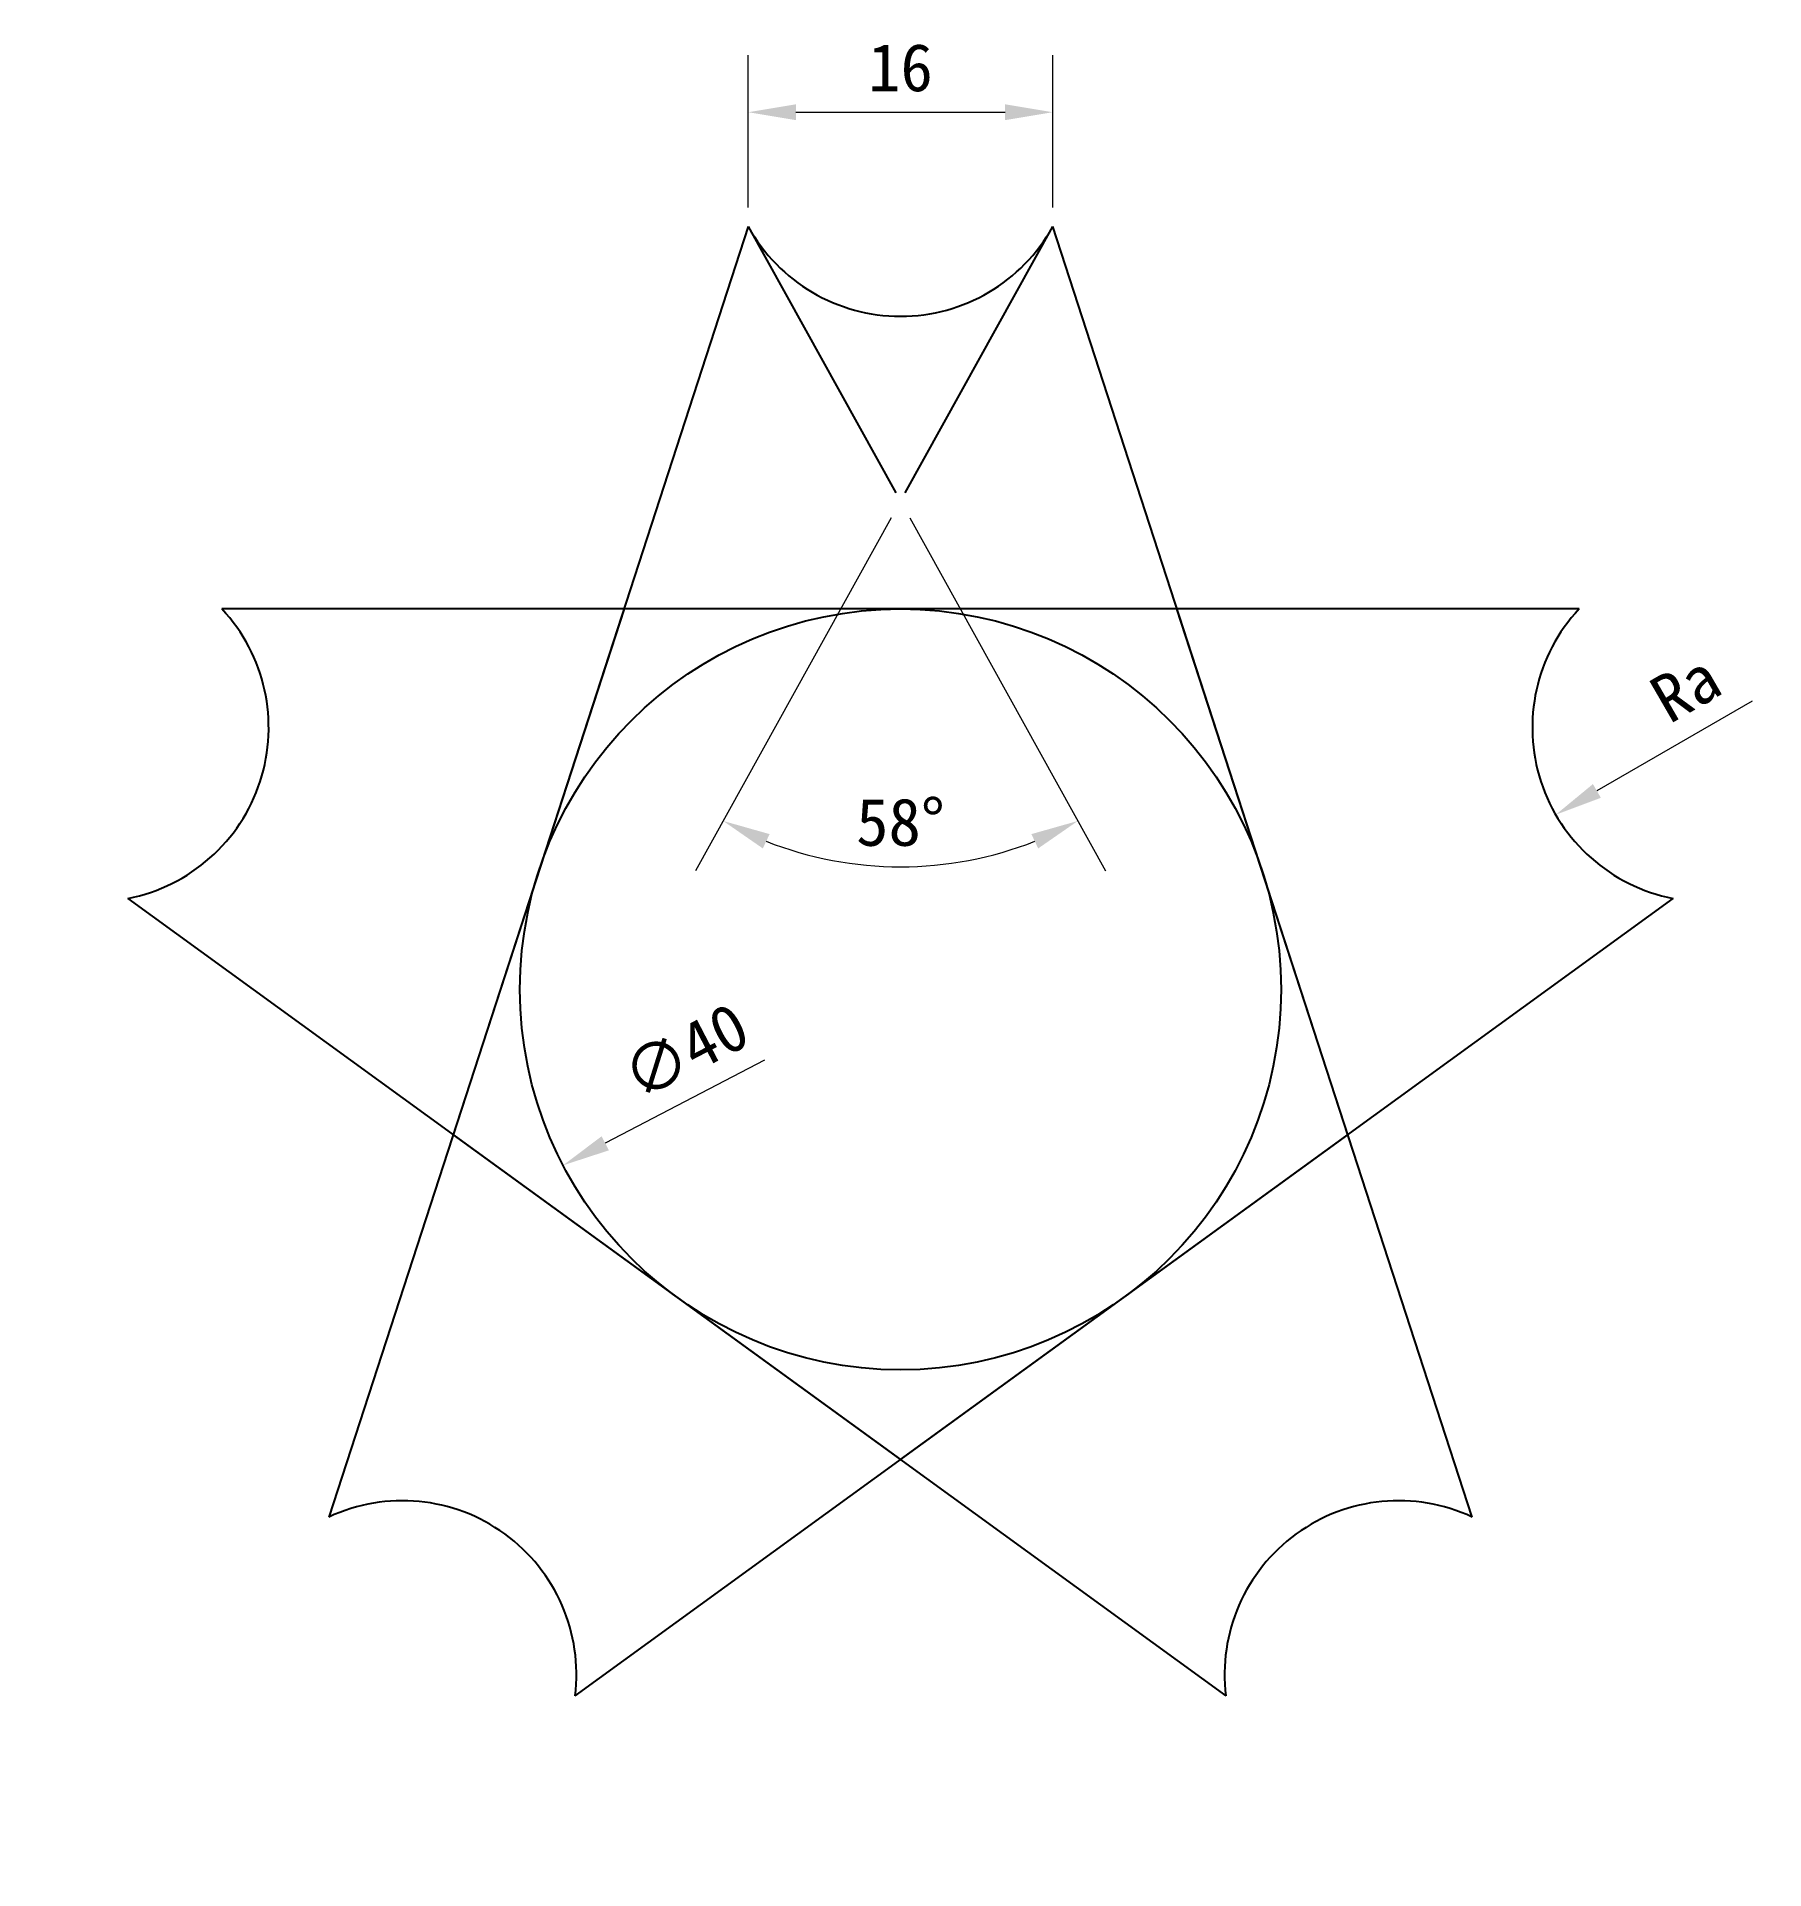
# Model space of a CAD drawing. Header units: centimetres. Extents: x 1358.4 to 1449.2, y 3295.4 to 3391.7.
import ezdxf

# ---------------------------------------------------------------- set-up
doc = ezdxf.new("R2010")
doc.units = ezdxf.units.CM
doc.header["$PDMODE"] = 35
doc.styles.add('文2.5', font='KAIU.TTF', dxfattribs={"height": 2.5})
doc.dimstyles.new('DIM2.5', dxfattribs={"dimtxt": 2.5, "dimasz": 2.5, "dimexe": 3, "dimexo": 1, "dimgap": 1, "dimtad": 1, "dimdec": 1, "dimdsep": 46, "dimtxsty": '文2.5', "dimcen": 0, "dimadec": 0, "dimazin": 0, "dimtfac": 1, "dimtdec": 1, "dimtmove": 0, "dimatfit": 3, "dimfxl": 1, "dimlwd": 15, "dimlwe": 15, "dimarcsym": 0})

# ---------------------------------------------------------------- blocks, each defined once
blk = doc.blocks.new('*U8')
for p, q in [((-8, 23.87), (-23.511, -23.87)), ((23.511, -23.87), (8, 23.87))]:
    blk.add_line(p, q)
blk.add_arc((0, 28.304), 9.147, 209, 331)
blk = doc.blocks.new('*U10')
at = {"color": 0, "linetype": 'ByBlock', "lineweight": -2, "transparency": 16777216}
blk.add_blockref('*U8', (1473.623, 3489.495), dxfattribs=at)
for p, rotation in [((1458.187, 3478.28), 72), ((1489.059, 3478.28), 288), ((1464.083, 3460.134), 144), ((1483.163, 3460.134), 216)]:
    blk.add_blockref('*U8', p, dxfattribs=dict(at, rotation=rotation))
blk = doc.blocks.new('*D11')
at = {"color": 0, "linetype": 'Continuous', "lineweight": 15, "transparency": 16777216}
for p, q in [((1395.844, 3382.713), (1395.844, 3390.728)), ((1411.844, 3382.713), (1411.844, 3390.728)), ((1398.344, 3387.728), (1409.344, 3387.728))]:
    blk.add_line(p, q, dxfattribs=at)
at = {"color": 0, "transparency": 16777216}
for points in [[(1398.344, 3388.144), (1398.344, 3387.311), (1395.844, 3387.728)], [(1409.344, 3388.144), (1409.344, 3387.311), (1411.844, 3387.728)]]:
    blk.add_solid(points, dxfattribs=at)
at = {"layer": 'Defpoints', "color": 0, "transparency": 16777216}
for p in [(1411.844, 3387.728), (1395.844, 3381.713), (1411.844, 3381.713)]:
    blk.add_point(p, dxfattribs=at)
at = {"color": 0, "transparency": 16777216, "insert": (1403.844, 3390.061), "char_height": 2.5, "attachment_point": 5, "style": '文2.5'}
blk.add_mtext('16', dxfattribs=at)
blk = doc.blocks.new('*D12')
at = {"color": 0, "linetype": 'Continuous', "lineweight": 15, "transparency": 16777216}
for p, q in [((1403.36, 3366.406), (1393.07, 3347.844)), ((1404.329, 3366.406), (1414.618, 3347.844))]:
    blk.add_line(p, q, dxfattribs=at)
blk.add_arc((1403.844, 3367.281), 19.223, 248.45663, 291.54337, dxfattribs=at)
at = {"color": 0, "transparency": 16777216}
for points in [[(1396.608, 3349.024), (1396.963, 3349.777), (1394.525, 3350.468)], [(1410.725, 3349.777), (1411.081, 3349.024), (1413.164, 3350.468)]]:
    blk.add_solid(points, dxfattribs=at)
at = {"layer": 'Defpoints', "color": 0, "transparency": 16777216}
for p in [(1395.844, 3381.713), (1411.844, 3381.713), (1403.601, 3367.719), (1404.087, 3367.719), (1400.617, 3348.331)]:
    blk.add_point(p, dxfattribs=at)
at = {"color": 0, "transparency": 16777216, "insert": (1403.844, 3350.391), "char_height": 2.5, "attachment_point": 5, "style": '文2.5'}
blk.add_mtext('58°', dxfattribs=at)
blk = doc.blocks.new('*D13')
at = {"color": 0, "linetype": 'Continuous', "lineweight": 15, "transparency": 16777216}
blk.add_line((1396.698, 3337.887), (1388.327, 3333.522), dxfattribs=at)
at = {"color": 0, "transparency": 16777216}
blk.add_solid([(1388.135, 3333.891), (1388.52, 3333.152), (1386.111, 3332.366)], dxfattribs=at)
at = {"layer": 'Defpoints', "color": 0, "transparency": 16777216}
for p in [(1421.578, 3350.861), (1386.111, 3332.366)]:
    blk.add_point(p, dxfattribs=at)
at = {"color": 0, "transparency": 16777216, "insert": (1392.542, 3338.351), "char_height": 2.5, "attachment_point": 5, "rotation": 27.54038, "style": '文2.5'}
blk.add_mtext('∅40', dxfattribs=at)
blk = doc.blocks.new('*D14')
at = {"color": 0, "linetype": 'Continuous', "lineweight": 15, "transparency": 16777216}
blk.add_line((1448.615, 3356.773), (1440.446, 3352.047), dxfattribs=at)
at = {"color": 0, "transparency": 16777216}
blk.add_solid([(1440.237, 3352.407), (1440.654, 3351.686), (1438.282, 3350.795)], dxfattribs=at)
at = {"layer": 'Defpoints', "color": 0, "transparency": 16777216}
for p in [(1446.199, 3355.375), (1438.282, 3350.795)]:
    blk.add_point(p, dxfattribs=at)
at = {"color": 0, "transparency": 16777216, "insert": (1445.113, 3357.45), "char_height": 2.5, "attachment_point": 5, "rotation": 30.05137, "style": '文2.5'}
blk.add_mtext('Ra', dxfattribs=at)

msp = doc.modelspace()

# ---------------------------------------------------------------- linework, layer by layer
for p, q in [((1395.844, 3381.713), (1403.601, 3367.719)), ((1404.087, 3367.719), (1411.844, 3381.713))]:
    msp.add_line(p, q)
msp.add_circle((1403.844, 3341.613), 20)

# ---------------------------------------------------------------- block references
msp.add_blockref('*U10', (-69.778, -131.651))

# ---------------------------------------------------------------- dimensions: what is measured, and where the dimension line sits
dim = msp.add_linear_dim(base=(1411.844, 3387.728), p1=(1395.844, 3381.713), p2=(1411.844, 3381.713), dimstyle='DIM2.5')
dim.commit()
dim.dimension.update_dxf_attribs({"geometry": '*D11', "text_midpoint": (1403.844, 3390.061)})
dim = msp.add_angular_dim_2l(base=(1400.617, 3348.331), line1=((1404.087, 3367.719), (1411.844, 3381.713)), line2=((1395.844, 3381.713), (1403.601, 3367.719)), dimstyle='DIM2.5', override={"dimscale": 0})
dim.commit()
dim.dimension.update_dxf_attribs({"geometry": '*D12', "text_midpoint": (1403.844, 3350.391)})
dim = msp.add_radius_dim(center=(1446.199, 3355.375), mpoint=(1438.282, 3350.795), text='Ra', dimstyle='DIM2.5')
dim.commit()
dim.dimension.update_dxf_attribs({"geometry": '*D14', "text_midpoint": (1446.285, 3355.425), "dimtype": 164})
dim = msp.add_diameter_dim_2p(p1=(1421.578, 3350.861), p2=(1386.111, 3332.366), dimstyle='DIM2.5')
dim.commit()
dim.dimension.update_dxf_attribs({"geometry": '*D13', "text_midpoint": (1393.621, 3336.282), "dimtype": 163})

doc.saveas('drawing.dxf')
